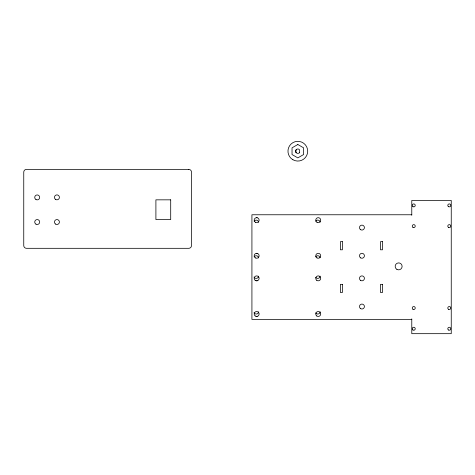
<?xml version="1.0" encoding="UTF-8"?>
<svg xmlns="http://www.w3.org/2000/svg" width="475" height="475" viewBox="0 0 475 475"><rect width="100%" height="100%" fill="white"/><g stroke="black" fill="none" stroke-linecap="round" stroke-linejoin="round"><path stroke-width="0.71" d="M296.174 149.762L295.836 150.302A1.36 0.582 85.1 0 0 295.901 151.958M257.159 280.778L256.66 280.826M257.159 316.415L256.66 316.463M411.777 214.765L251.922 214.765L251.922 319.366L411.777 319.366M256.66 217.675L257.159 217.722M256.66 253.312L257.159 253.359M296.174 152.623L295.836 152.077A1.36 0.582 -85.1 0 1 295.901 150.427M411.777 215.264L411.777 200.462L451.25 200.462L451.25 333.676L411.777 333.676L411.777 318.873M258.643 276.171A2.464 2.464 0 0 1 253.994 277.079M258.643 311.808A2.464 2.464 0 0 1 253.994 312.716M320.215 311.808A2.464 2.464 0 0 1 315.691 312.936M320.215 276.171A2.464 2.464 0 0 1 315.691 277.299M254.125 256.838A2.464 2.464 0 0 1 258.643 257.967M254.125 221.202A2.464 2.464 0 0 1 258.643 222.33M315.691 221.202A2.464 2.464 0 0 1 320.186 222.104M315.691 256.838A2.464 2.464 0 0 1 320.186 257.735M297.831 144.501L292.036 147.85L292.036 154.535L297.831 157.884L303.626 154.535L303.626 147.85L297.831 144.501M188.741 169.373L26.511 169.373A2.761 2.761 0 0 0 23.756 172.14L23.75 245.557A2.761 2.761 0 0 0 26.511 248.312L188.741 248.318A2.761 2.761 0 0 0 191.502 245.557L191.502 172.14A2.761 2.761 0 0 0 188.741 169.379M170.703 199.838L155.901 199.838L155.901 219.575L170.703 219.575L170.703 199.838M342.416 241.656L340.397 241.656L340.397 249.797L342.416 249.797L342.416 241.656M382.512 241.656L380.493 241.656L380.493 249.797L382.512 249.797L382.512 241.656M342.416 284.341L340.397 284.341L340.397 292.481L342.416 292.481L342.416 284.341M382.512 284.341L380.493 284.341L380.493 292.481L382.512 292.481L382.512 284.341M299.416 152.754L299.416 149.631A2.209 2.209 0 0 0 296.293 149.631A2.209 2.209 0 0 0 296.293 152.754A2.209 2.209 0 0 0 299.416 152.754M360.715 229.734A2.47 2.47 0 0 0 364.414 227.596A2.47 2.47 0 0 0 360.715 225.459A2.47 2.47 0 0 0 360.715 229.734M360.715 308.673A2.47 2.47 0 0 0 364.414 306.541A2.47 2.47 0 0 0 360.715 304.404A2.47 2.47 0 0 0 360.715 308.673M360.501 280.357A2.47 2.47 0 0 0 364.402 278.611A2.47 2.47 0 0 0 360.935 276.106A2.47 2.47 0 0 0 360.501 280.357M360.715 257.913A2.47 2.47 0 0 0 364.414 255.776A2.47 2.47 0 0 0 360.715 253.638A2.47 2.47 0 0 0 360.715 257.913M448.537 206.678A1.478 1.478 0 0 0 450.757 205.396A1.478 1.478 0 0 0 448.537 204.113A1.478 1.478 0 0 0 448.537 206.678M448.424 227.329A1.478 1.478 0 0 0 450.751 226.248A1.478 1.478 0 0 0 448.655 224.776A1.478 1.478 0 0 0 448.424 227.329M413.012 227.4A1.478 1.478 0 0 0 415.233 226.118A1.478 1.478 0 0 0 413.012 224.835A1.478 1.478 0 0 0 413.012 227.4M413.012 206.678A1.478 1.478 0 0 0 415.233 205.396A1.478 1.478 0 0 0 413.012 204.113A1.478 1.478 0 0 0 413.012 206.678M448.537 330.024A1.478 1.478 0 0 0 450.757 328.742A1.478 1.478 0 0 0 448.537 327.459A1.478 1.478 0 0 0 448.537 330.024M448.537 309.302A1.478 1.478 0 0 0 450.757 308.02A1.478 1.478 0 0 0 448.537 306.737A1.478 1.478 0 0 0 448.537 309.302M413.012 309.302A1.478 1.478 0 0 0 415.233 308.02A1.478 1.478 0 0 0 413.012 306.737A1.478 1.478 0 0 0 413.012 309.302M413.012 330.024A1.478 1.478 0 0 0 415.233 328.742A1.478 1.478 0 0 0 413.012 327.459A1.478 1.478 0 0 0 413.012 330.024M316.997 257.913A2.47 2.47 0 0 0 320.696 255.776A2.47 2.47 0 0 0 316.997 253.638A2.47 2.47 0 0 0 316.997 257.913M316.997 222.276A2.47 2.47 0 0 0 320.696 220.139A2.47 2.47 0 0 0 316.997 218.001A2.47 2.47 0 0 0 316.997 222.276M316.783 280.357A2.47 2.47 0 0 0 320.684 278.611A2.47 2.47 0 0 0 317.223 276.106A2.47 2.47 0 0 0 316.783 280.357M316.783 315.994A2.47 2.47 0 0 0 320.684 314.248A2.47 2.47 0 0 0 317.223 311.742A2.47 2.47 0 0 0 316.783 315.994M396.904 269.384A3.479 3.479 0 0 0 402.117 266.374A3.479 3.479 0 0 0 396.904 263.364A3.479 3.479 0 0 0 396.904 269.384M255.217 280.357A2.464 2.464 0 0 0 259.113 278.611A2.464 2.464 0 0 0 255.651 276.112A2.464 2.464 0 0 0 255.217 280.357M255.425 222.276A2.47 2.47 0 0 0 259.124 220.139A2.47 2.47 0 0 0 255.425 218.001A2.47 2.47 0 0 0 255.425 222.276M255.425 257.913A2.47 2.47 0 0 0 259.124 255.776A2.47 2.47 0 0 0 255.425 253.638A2.47 2.47 0 0 0 255.425 257.913M255.217 315.994A2.464 2.464 0 0 0 259.113 314.248A2.464 2.464 0 0 0 255.651 311.748A2.464 2.464 0 0 0 255.217 315.994M35.969 224.164A2.464 2.464 0 0 0 39.668 222.027A2.464 2.464 0 0 0 35.969 219.889A2.464 2.464 0 0 0 35.969 224.164M55.522 224.046A2.464 2.464 0 0 0 59.399 222.247A2.464 2.464 0 0 0 55.902 219.788A2.464 2.464 0 0 0 55.522 224.046M55.706 199.494A2.464 2.464 0 0 0 59.405 197.357A2.464 2.464 0 0 0 55.706 195.219A2.464 2.464 0 0 0 55.706 199.494M35.969 199.547A2.464 2.464 0 0 0 39.668 197.41A2.464 2.464 0 0 0 35.969 195.273A2.464 2.464 0 0 0 35.969 199.547M292.897 159.737A9.868 9.868 0 0 0 307.699 151.192A9.868 9.868 0 0 0 292.897 142.648A9.868 9.868 0 0 0 292.897 159.737"/></g></svg>
